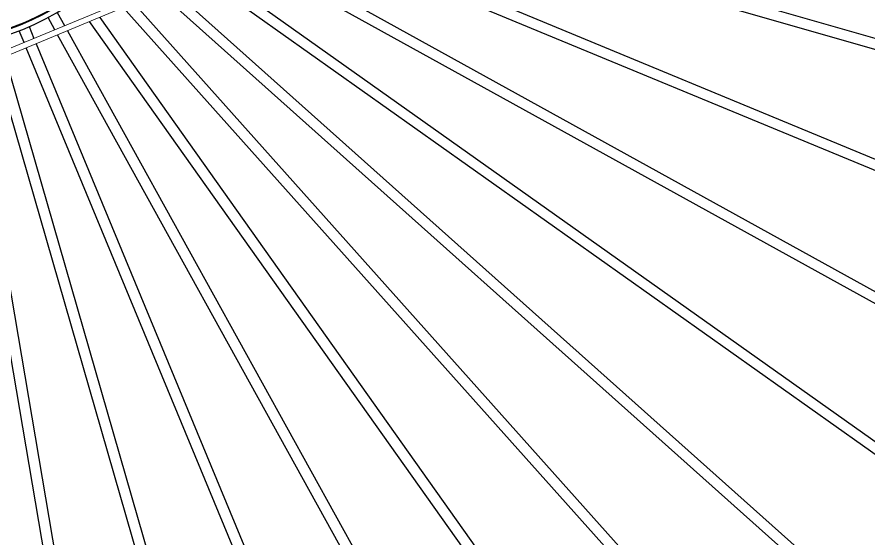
# Model space of a CAD drawing. Header units: millimetres. Extents: x 0 to 118900, y 0 to 84100.
# Drawn here: x 56137 to 64140, y 11533 to 16437 of the extents above; entities that cross this region are included whole.
import ezdxf

# ---------------------------------------------------------------- set-up
doc = ezdxf.new("R2010")
doc.units = ezdxf.units.MM
doc.header["$LTSCALE"] = 100
doc.layers.add('4003-AREA-04.1_F-Foundation', color=7, linetype='Continuous', lineweight=25, true_color=0xadadad)
doc.layers.add('P_Anti-Foam (AF)', color=6, linetype='Continuous', lineweight=18, true_color=0xff00ff)
doc.layers.add('4003-AREA-04.1_T-Tank', color=7, linetype='Continuous', lineweight=25)
doc.layers.add('Visible', color=7, linetype='Continuous', lineweight=25)

msp = doc.modelspace()

# ---------------------------------------------------------------- linework, layer by layer
at = {"layer": '4003-AREA-04.1_F-Foundation'}
msp.add_circle((55187.91, 18779.59), 12250, dxfattribs=at)
at = {"layer": '4003-AREA-04.1_T-Tank'}
msp.add_circle((55187.91, 18779.59), 11950, dxfattribs=at)
at = {"layer": 'P_Anti-Foam (AF)'}
for p, q in [((55239.48, 15799.48), (57258.71, 16635.87)), ((55260.14, 15749.59), (57279.37, 16585.98))]:
    msp.add_line(p, q, dxfattribs=at)
at = {"layer": 'Visible'}
for p, q in [((57943.14, 18038), (66684.87, 15519.99)), ((57818.9, 17744.06), (66247.62, 14253.24)), ((66209.35, 14160.85), (57780.63, 17651.68)), ((57697.13, 17450.08), (65671.29, 13043.41)), ((65622.92, 12955.88), (57658.62, 17357.1)), ((66657.19, 15423.9), (59994.18, 17343.14)), ((57572.47, 17149.13), (64963.12, 11905.71)), ((64905.26, 11824.15), (57533.22, 17054.37)), ((57441.49, 16832.91), (64132.02, 10854.45)), ((64065.39, 10779.89), (57400.95, 16735.03)), ((57232.75, 16566.67), (63188.45, 9902.86)), ((63113.89, 9836.22), (57134.86, 16526.12)), ((56491.39, 16318.04), (56427.97, 16432.77)), ((56515.49, 16481.15), (56584.36, 16356.55)), ((56913.4, 16434.39), (62144.27, 9062.9)), ((56249.79, 16346.96), (56295.41, 16236.86)), ((62062.71, 9005.03), (56818.63, 16395.14)), ((56203.02, 16198.59), (56157.41, 16308.69)), ((60925.08, 8296.76), (56517.67, 16270.48)), ((56610.65, 16308.99), (61012.6, 8345.13)), ((56316.07, 16186.97), (59807.69, 7758.58)), ((59715.3, 7720.31), (56223.69, 16148.7)), ((58448.59, 7282.94), (55929.11, 16026.69)), ((56022.09, 16065.2), (58544.68, 7310.63)), ((55721.14, 15940.54), (57239.46, 7006.91)), ((57140.87, 6990.15), (55626.38, 15901.29))]:
    msp.add_line(p, q, dxfattribs=at)
for radius, start, end in [(12796, 225.675698, 85.418923), (12250, 248.674309, 61.10467), (2654.3, 191.609291, 78.390709), (2606, 191.099726, 78.900274), (2600, 197.342135, 78.874333)]:
    msp.add_arc((55187.91, 18779.59), radius, start, end, dxfattribs=at)

doc.saveas('drawing.dxf')
